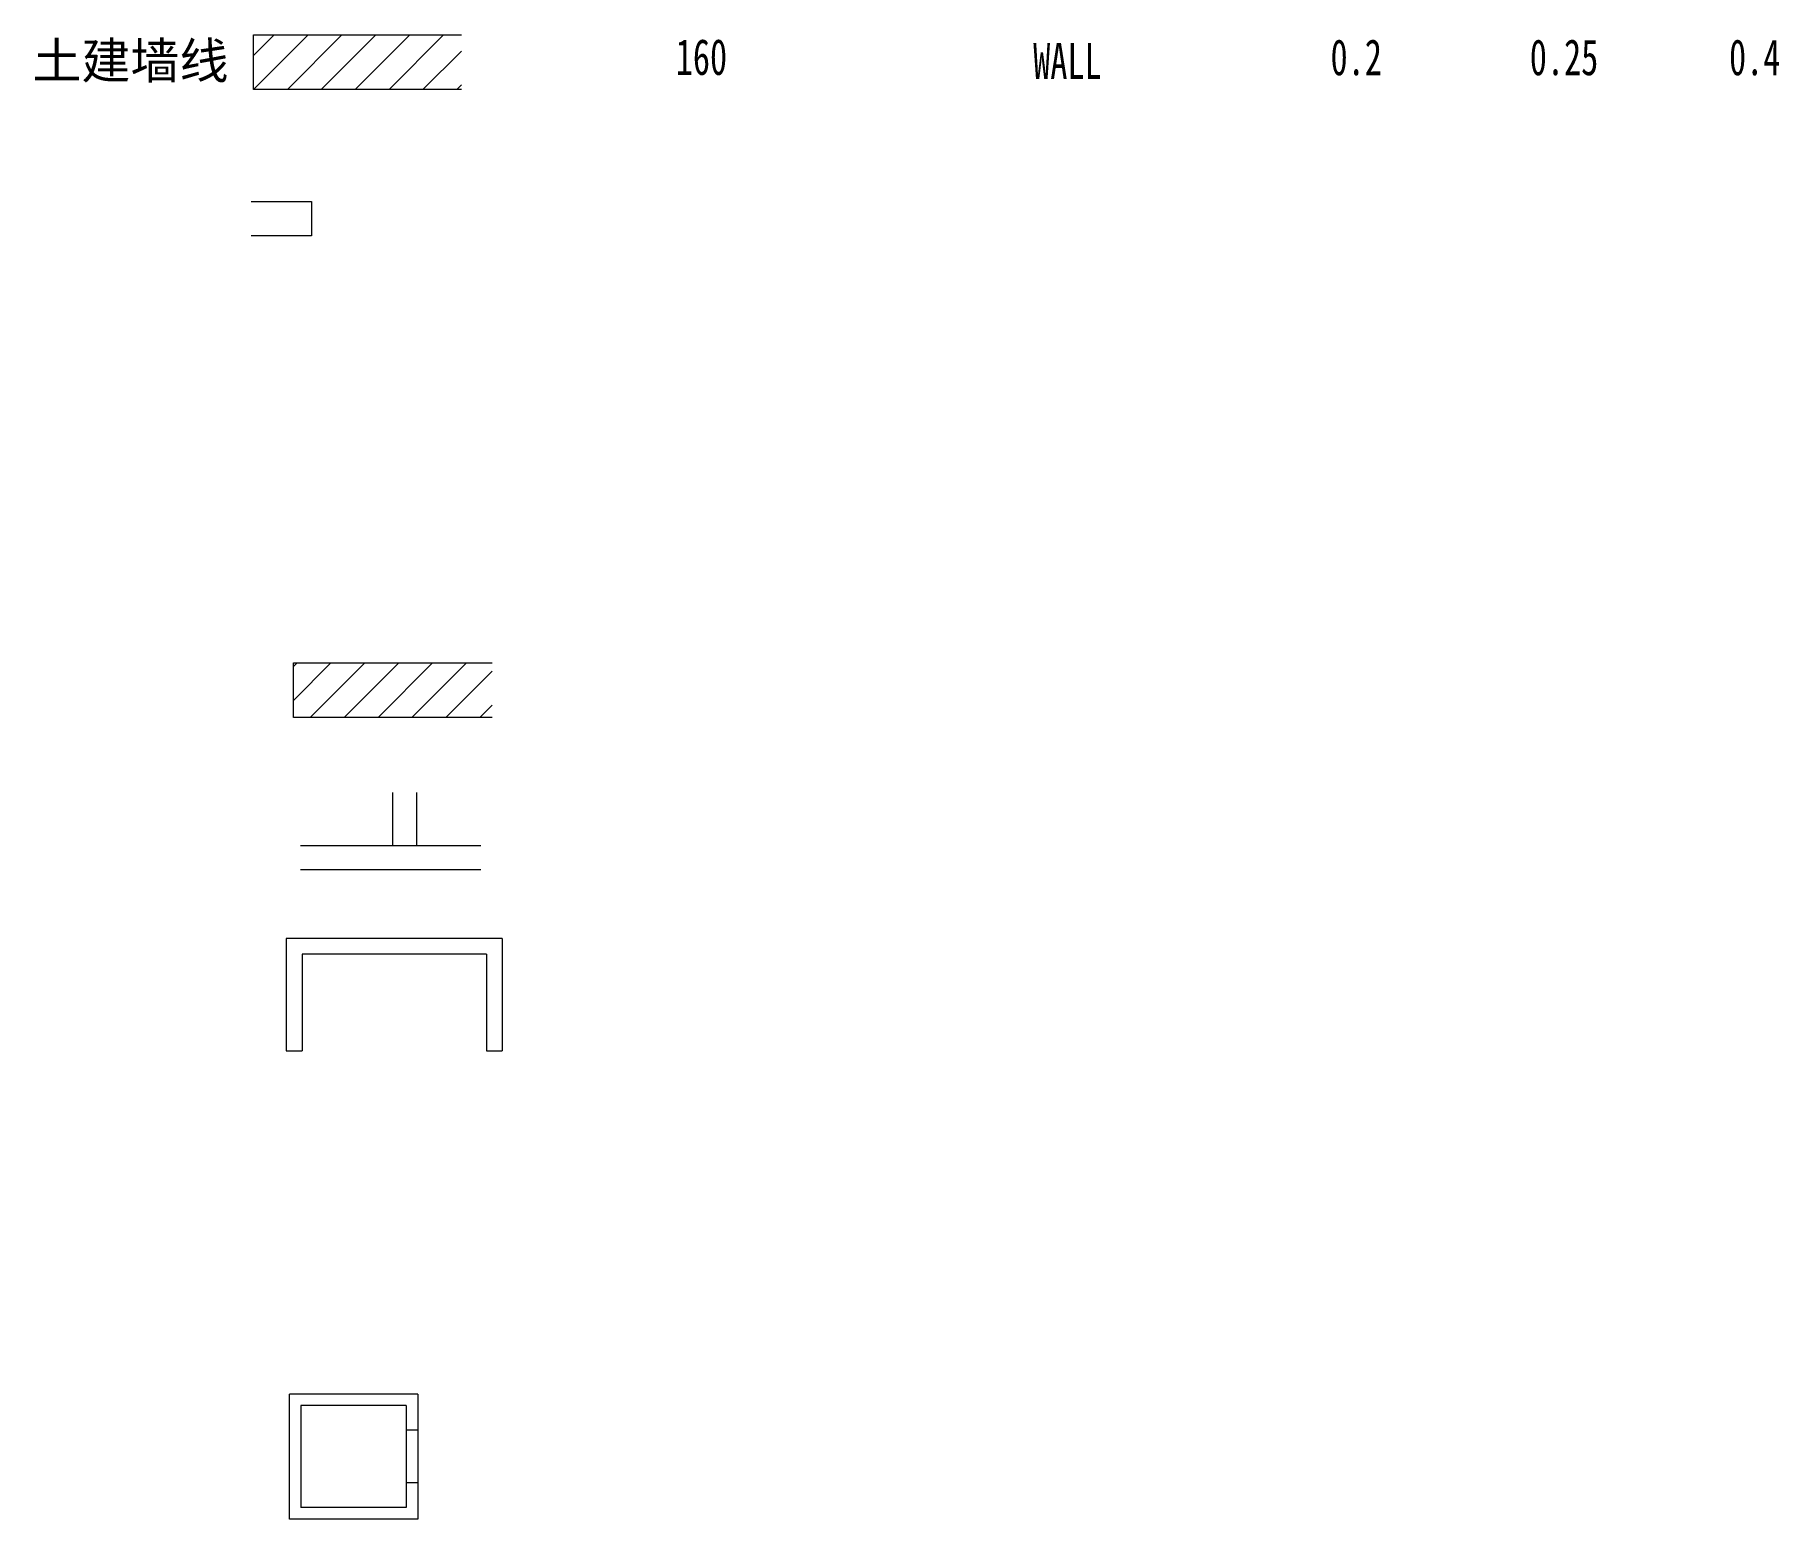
# Paper-space layout '绘图线性表' of a CAD drawing. Header units: millimetres. Extents: x -113 to 3525, y 3784 to 6880.
import ezdxf

# ---------------------------------------------------------------- set-up
doc = ezdxf.new("R2010")
doc.units = ezdxf.units.MM
doc.header["$LTSCALE"] = 0.5
doc.layers.add('WALL', color=160, linetype='Continuous', lineweight=20)
doc.styles.add('宋体', font='NSimSun.ttf')

psp = doc.layouts.new('绘图线性表')

# ---------------------------------------------------------------- hatches: boundary and pattern name
at = {"layer": 'WALL'}
h = psp.add_hatch(dxfattribs=at)
h.set_pattern_fill('_USER', color=8, scale=50, angle=45, style=0, pattern_type=0)
h.set_pattern_definition([(45, (342.65, 6766.057), (-35.3553, 35.3553), [])])
h.paths.add_polyline_path([(776.4, 6826.5), (776.4, 6880), (342.7, 6880), (342.7, 6766.1), (776.4, 6766.1), (776.4, 6802.5), (800.4, 6814.5), (752.4, 6814.5)])
h = psp.add_hatch(dxfattribs=at)
h.set_pattern_fill('_USER', color=8, scale=50, angle=45, style=0, pattern_type=0)
h.set_pattern_definition([(45, (-66462.907, -25405.767), (-35.35534, 35.35534), [])])
h.paths.add_polyline_path([(841, 5518.4), (841, 5569.8), (426.3, 5569.8), (426.3, 5455.9), (841, 5455.9), (841, 5494.4), (865, 5506.4), (817, 5506.4)])

# ---------------------------------------------------------------- linework, layer by layer
at = {"layer": 'WALL', "color": 8, "ltscale": 0.106667}
for p, q in [((633.6, 5189), (633.6, 5299.7)), ((683.6, 5189), (683.6, 5299.7)), ((440.6, 5189), (817.1, 5189)), ((440.6, 5139), (817.1, 5139))]:
    psp.add_line(p, q, dxfattribs=at)
at = {"layer": 'WALL'}
for p, q in [((861.6, 4995.2), (411.1, 4995.2)), ((411.1, 4995.2), (411.1, 4760.9)), ((861.6, 4995.2), (861.6, 4760.9)), ((828.6, 4962.2), (444.1, 4962.2)), ((444.1, 4962.2), (444.1, 4760.9)), ((828.6, 4962.2), (828.6, 4760.9)), ((411.1, 4760.9), (444.1, 4760.9)), ((828.6, 4760.9), (861.6, 4760.9)), ((685.6, 4045), (417.6, 4045)), ((417.6, 3784), (417.6, 4045)), ((685.6, 4045), (685.6, 3969.5)), ((661.6, 4021), (441.6, 4021)), ((441.6, 4021), (441.6, 3808)), ((661.6, 4021), (661.6, 3969.5)), ((685.6, 3969.5), (661.6, 3969.5)), ((685.6, 3859.5), (661.6, 3859.5)), ((661.6, 3859.5), (661.6, 3808)), ((685.6, 3859.5), (685.6, 3784)), ((685.6, 3784), (417.6, 3784)), ((661.6, 3808), (441.6, 3808))]:
    psp.add_line(p, q, dxfattribs=at)
at = {"layer": 'WALL', "color": 8}
for p, q in [((661.6, 3969.5), (661.6, 3859.5)), ((685.6, 3969.5), (685.6, 3859.5))]:
    psp.add_line(p, q, dxfattribs=at)
at = {"layer": 'WALL'}
for points in [[(776.4, 6766.1), (342.7, 6766.1), (342.7, 6880), (776.4, 6880)], [(338.1, 6532.6), (463.5, 6532.6), (463.5, 6460.7), (338.1, 6460.7)], [(841, 5455.9), (426.3, 5455.9), (426.3, 5569.8), (841, 5569.8)]]:
    psp.add_lwpolyline(points, dxfattribs=at)

# ---------------------------------------------------------------- texts
at = {"layer": 'WALL', "style": '宋体'}
psp.add_text('土建墙线', height=75, dxfattribs=at).set_placement((-118.5, 6788.6))
at = {"layer": 'WALL', "style": '宋体', "width": 0.7}
for s, p in [('160', (1223.6, 6796.5)), ('WALL', (1969.2, 6788.1)), ('0.2', (2589.5, 6795.9)), ('0.25', (3005.1, 6795.9)), ('0.4', (3420.7, 6795.9))]:
    psp.add_text(s, height=75, dxfattribs=at).set_placement(p)

doc.saveas('drawing.dxf')
